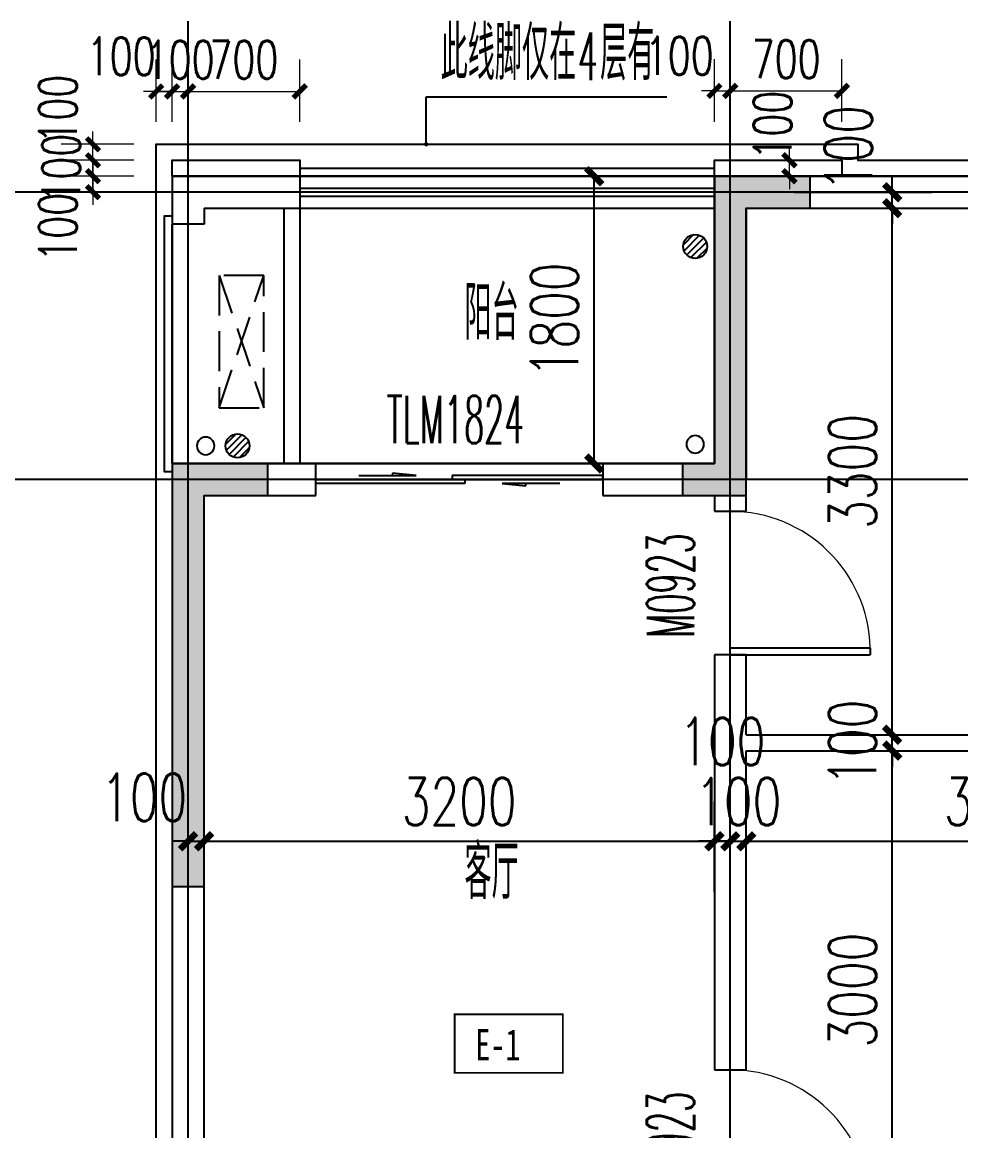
# Model space of a CAD drawing. Extents: x -59851 to 653804, y -249523 to 437614.
# Drawn here: x -45154 to -39268, y 83324 to 90271 of the extents above; entities that cross this region are included whole.
import ezdxf

# ---------------------------------------------------------------- set-up
doc = ezdxf.new("R2010")
doc.units = 0
doc.header["$LTSCALE"] = 1000
doc.header["$MEASUREMENT"] = 0
doc.linetypes.add('DASH', pattern=[0.35, 0.25, -0.1])
doc.layers.add('_S-PS(排水管)', color=255, linetype='Continuous', plot=False)
doc.layers.add('A-area(算半面积)', color=23, linetype='Continuous', plot=False)
for name, color, linetype in [('_S-空调立管', 7, 'Continuous'), ('A-外装饰线脚', 7, 'Continuous'), ('A-空调室外机', 5, 'DASH'), ('A-第三道尺寸线', 105, 'Continuous'), ('A-线脚看线', 9, 'Continuous'), ('AE-FLOR', 151, 'Continuous'), ('AXIS', 3, 'Continuous'), ('DIM_LEAD', 3, 'Continuous'), ('DOTE', 16, 'Continuous'), ('mianji', 6, 'Continuous'), ('NL', 5, 'Continuous'), ('PUB_HATCH', 8, 'Continuous'), ('PUB_TEXT', 7, 'Continuous'), ('WALL', 2, 'Continuous'), ('WINDOW', 4, 'Continuous'), ('WINDOW_TEXT', 7, 'Continuous'), ('剪力墙', 6, 'Continuous'), ('户型标示', 7, 'Continuous'), ('栏杆', 142, 'Continuous')]:
    doc.layers.add(name, color=color, linetype=linetype)
doc.layers.add('A-第四道尺寸线(线脚尺寸)', color=105, linetype='Continuous', lineweight=5)
doc.styles.add('_TCH_DIM', font='SIMPLEX.shx', dxfattribs={"width": 0.7, "bigfont": 'GBCBIG.shx'})
doc.styles.add('_TCH_DIM_T3', font='SIMPLEX.shx', dxfattribs={"width": 0.705882, "bigfont": 'GBCBIG.shx'})
doc.styles.add('_TCH_WINDOW', font='SIMPLEX.shx', dxfattribs={"width": 0.7, "height": 3.5, "bigfont": 'GBCBIG.shx'})
doc.styles.get("Standard").update_dxf_attribs({"font": 'gbenor.shx', "width": 0.7, "bigfont": 'gbcbig.shx'})
doc.styles.add('黑体', font='simhei.ttf', dxfattribs={"width": 0.7})
doc.dimstyles.new('_TCH_ARCH&&100', dxfattribs={"dimtxt": 297.5, "dimasz": 100, "dimexe": 250, "dimexo": 300, "dimgap": 100, "dimtad": 1, "dimdec": 0, "dimzin": 0, "dimdsep": 46, "dimtxsty": '_TCH_DIM_T3', "dimblk": 'ARCHTICK', "dimcen": 0.09, "dimclrt": 7, "dimazin": 2, "dimtfac": 1, "dimtdec": 0, "dimtix": 1, "dimtmove": 2, "dimatfit": 3, "dimfxl": 0, "dimtolj": 1, "dimtzin": 0, "dimarcsym": 0})
doc.dimstyles.new('_TCH_ARCH&&80', dxfattribs={"dimtxt": 238, "dimasz": 80, "dimexe": 200, "dimexo": 240, "dimgap": 80, "dimtad": 1, "dimdec": 0, "dimzin": 0, "dimdsep": 46, "dimtxsty": '_TCH_DIM_T3', "dimblk": 'ARCHTICK', "dimcen": 0.09, "dimclrt": 7, "dimazin": 2, "dimtfac": 1, "dimtdec": 0, "dimtix": 1, "dimtmove": 2, "dimatfit": 3, "dimfxl": 0, "dimtolj": 1, "dimtzin": 0, "dimarcsym": 0})

# ---------------------------------------------------------------- blocks, each defined once
blk = doc.blocks.new('fdsfdsgfdsgb')
at = {"layer": 'mianji'}
blk.add_lwpolyline([(-195608.2, 146788.3), (-196208.2, 146788.3), (-196208.2, 146588.3), (-201808.2, 146588.3), (-201808.2, 145188.3), (-203408.2, 145188.3), (-203408.2, 151788.3), (-198208.2, 151788.3), (-198208.2, 152688.3), (-201608.2, 152688.3), (-201608.2, 158588.3), (-205208.2, 158588.3), (-205208.2, 156788.3), (-208608.2, 156788.3), (-208608.2, 148288.3), (-207208.2, 148288.3), (-207208.2, 146488.3), (-208608.2, 146488.3), (-208608.2, 137588.3), (-164208.2, 137588.3)], dxfattribs=at)
blk.add_lwpolyline([(-208608.2, 158588.3), (-208608.2, 156788.3), (-205208.2, 156788.3), (-205208.2, 158588.3)], close=True, dxfattribs=at)
blk = doc.blocks.new('zhouxianssceng0329')
at = {"layer": 'DOTE'}
for p, q in [((-44113.7, 132089.9), (-44113.7, 156469.4)), ((-40713.7, 132089.9), (-40713.7, 156469.4)), ((-33913.7, 155398.2), (-44988.6, 155398.2)), ((-33913.7, 153598.2), (-44988.6, 153598.2))]:
    blk.add_line(p, q, dxfattribs=at)
blk = doc.blocks.new('jgjlq030328')
at = {"layer": 'PUB_HATCH'}
for points in [[(-286535, 28811.9), (-286535, 29011.9), (-287135, 29011.9), (-287135, 27211.9), (-287335, 27211.9), (-287335, 27011.9), (-286935, 27011.9), (-286935, 28811.9)], [(-289935, 27211.9), (-290535, 27211.9), (-290535, 24561.9), (-290335, 24561.9), (-290335, 27011.9), (-289935, 27011.9)]]:
    blk.add_hatch(color=256, dxfattribs=at).paths.add_polyline_path(points)
at = {"layer": '剪力墙'}
for points in [[(-286535, 28811.9), (-286535, 29011.9), (-287135, 29011.9), (-287135, 27211.9), (-287335, 27211.9), (-287335, 27011.9), (-286935, 27011.9), (-286935, 28811.9)], [(-289935, 27211.9), (-290535, 27211.9), (-290535, 24561.9), (-290335, 24561.9), (-290335, 27011.9), (-289935, 27011.9)]]:
    blk.add_lwpolyline(points, close=True, dxfattribs=at)
blk.add_lwpolyline([(-287135, 27011.9), (-287135, 27011.9)], dxfattribs=at)
blk = doc.blocks.new('ktswaj')
at = {"linetype": 'DASH'}
blk.add_lwpolyline([(15990.1, 179082.6), (15990.1, 178253.3), (16268.4, 178253.3), (16268.4, 179082.6)], close=True, dxfattribs=at)
for points in [[(15990.1, 179082.6), (16268.4, 178253.3)], [(15990.1, 178253.3), (16268.4, 179082.6)]]:
    blk.add_lwpolyline(points, dxfattribs=at)
blk = doc.blocks.new('$DorLib2D$00000131')
at = {"color": 0, "linetype": 'Continuous'}
for p, q in [((0.15, 0.125), (0.2319, 0.1973)), ((0.2319, 0.1973), (0.2319, 0.125)), ((-0.5, 0.125), (-0.5, 0)), ((0.0192, 0.125), (-0.5, 0.125)), ((0.0192, 0), (0.0192, 0.125)), ((0.35, 0.125), (0.15, 0.125)), ((-0.5, 0), (0.0192, 0)), ((-0.024, 0), (0.5, 0)), ((-0.024, -0.125), (-0.024, 0)), ((0.5, 0), (0.5, -0.125)), ((-0.35, -0.125), (-0.15, -0.125)), ((-0.2319, -0.1973), (-0.2319, -0.125)), ((-0.15, -0.125), (-0.2319, -0.1973)), ((0.5, -0.125), (-0.024, -0.125))]:
    blk.add_line(p, q, dxfattribs=at)
blk = doc.blocks.new('$DorLib2D$00000001')
for p, q in [((0.45, 0.975), (0.5, 0.975)), ((0.45, 0), (0.45, 0.975)), ((0.5, 0), (0.5, 0.975)), ((0.5, 0), (0.45, 0))]:
    blk.add_line(p, q)
at = {"lineweight": 13}
blk.add_arc((0.475, 0), 0.975, 91.46928, 180, dxfattribs=at)
blk = doc.blocks.new('_ArchTick')
at = {"color": 0, "linetype": 'ByBlock', "const_width": 0.4}
blk.add_lwpolyline([(-0.5, -0.5), (0.5, 0.5)], dxfattribs=at)
blk = doc.blocks.new('*D668')
at = {"layer": 'A-第三道尺寸线', "color": 0, "lineweight": -2, "transparency": 16777216}
for p, q in [((20624.5, 181434.8), (20624.5, 181534.8)), ((20009.3, 181434.8), (20874.5, 181434.8)), ((20624.5, 181334.8), (20624.5, 181434.8)), ((20009.3, 181334.8), (20874.5, 181334.8)), ((20624.5, 181334.8), (20624.5, 181234.8))]:
    blk.add_line(p, q, dxfattribs=at)
at = {"layer": 'Defpoints', "color": 0, "transparency": 16777216}
for p in [(19709.3, 181434.8), (20624.5, 181434.8), (19709.3, 181334.8)]:
    blk.add_point(p, dxfattribs=at)
at = {"layer": 'A-第三道尺寸线', "color": 0, "lineweight": -2, "transparency": 16777216, "xscale": 100, "yscale": 100, "zscale": 100}
for p, rotation in [((20624.5, 181434.8), 270), ((20624.5, 181334.8), 90)]:
    blk.add_blockref('_ArchTick', p, dxfattribs=dict(at, rotation=rotation))
at = {"layer": 'A-第三道尺寸线', "color": 7, "transparency": 16777216, "insert": (20349.5, 181709.8), "char_height": 297.5, "attachment_point": 5, "rotation": 90, "style": '_TCH_DIM_T3'}
blk.add_mtext('\\A1;100', dxfattribs=at)
blk = doc.blocks.new('*D669')
at = {"layer": 'A-第三道尺寸线', "color": 0, "lineweight": -2, "transparency": 16777216}
for p, q in [((20009.3, 181334.8), (20874.5, 181334.8)), ((20624.5, 178034.8), (20624.5, 181334.8)), ((20009.3, 178034.8), (20874.5, 178034.8))]:
    blk.add_line(p, q, dxfattribs=at)
at = {"layer": 'Defpoints', "color": 0, "transparency": 16777216}
for p in [(19709.3, 181334.8), (20624.5, 181334.8), (19709.3, 178034.8)]:
    blk.add_point(p, dxfattribs=at)
at = {"layer": 'A-第三道尺寸线', "color": 0, "lineweight": -2, "transparency": 16777216, "xscale": 100, "yscale": 100, "zscale": 100}
for p, rotation in [((20624.5, 181334.8), 90), ((20624.5, 178034.8), 270)]:
    blk.add_blockref('_ArchTick', p, dxfattribs=dict(at, rotation=rotation))
at = {"layer": 'A-第三道尺寸线', "color": 7, "transparency": 16777216, "insert": (20375.8, 179684.8), "char_height": 297.5, "attachment_point": 5, "rotation": 90, "style": '_TCH_DIM_T3'}
blk.add_mtext('\\A1;3300', dxfattribs=at)
blk = doc.blocks.new('*D670')
at = {"layer": 'A-第三道尺寸线', "color": 0, "lineweight": -2, "transparency": 16777216}
for p, q in [((20624.5, 178034.8), (20624.5, 178134.8)), ((20009.3, 178034.8), (20874.5, 178034.8)), ((20624.5, 177934.8), (20624.5, 178034.8)), ((20009.3, 177934.8), (20874.5, 177934.8)), ((20624.5, 177934.8), (20624.5, 177834.8))]:
    blk.add_line(p, q, dxfattribs=at)
at = {"layer": 'Defpoints', "color": 0, "transparency": 16777216}
for p in [(19709.3, 178034.8), (20624.5, 178034.8), (19709.3, 177934.8)]:
    blk.add_point(p, dxfattribs=at)
at = {"layer": 'A-第三道尺寸线', "color": 0, "lineweight": -2, "transparency": 16777216, "xscale": 100, "yscale": 100, "zscale": 100}
for p, rotation in [((20624.5, 178034.8), 270), ((20624.5, 177934.8), 90)]:
    blk.add_blockref('_ArchTick', p, dxfattribs=dict(at, rotation=rotation))
at = {"layer": 'A-第三道尺寸线', "color": 7, "transparency": 16777216, "insert": (20375.8, 177984.8), "char_height": 297.5, "attachment_point": 5, "rotation": 90, "style": '_TCH_DIM_T3'}
blk.add_mtext('\\A1;100', dxfattribs=at)
blk = doc.blocks.new('*D671')
at = {"layer": 'A-第三道尺寸线', "color": 0, "lineweight": -2, "transparency": 16777216}
for p, q in [((20009.3, 177934.8), (20874.5, 177934.8)), ((20624.5, 174934.8), (20624.5, 177934.8)), ((20009.3, 174934.8), (20874.5, 174934.8))]:
    blk.add_line(p, q, dxfattribs=at)
at = {"layer": 'Defpoints', "color": 0, "transparency": 16777216}
for p in [(19709.3, 177934.8), (20624.5, 177934.8), (19709.3, 174934.8)]:
    blk.add_point(p, dxfattribs=at)
at = {"layer": 'A-第三道尺寸线', "color": 0, "lineweight": -2, "transparency": 16777216, "xscale": 100, "yscale": 100, "zscale": 100}
for p, rotation in [((20624.5, 177934.8), 90), ((20624.5, 174934.8), 270)]:
    blk.add_blockref('_ArchTick', p, dxfattribs=dict(at, rotation=rotation))
at = {"layer": 'A-第三道尺寸线', "color": 7, "transparency": 16777216, "insert": (20375.8, 176434.8), "char_height": 297.5, "attachment_point": 5, "rotation": 90, "style": '_TCH_DIM_T3'}
blk.add_mtext('\\A1;3000', dxfattribs=at)
blk = doc.blocks.new('*D674')
at = {"layer": 'A-第三道尺寸线', "color": 0, "lineweight": -2, "transparency": 16777216}
for p, q in [((19709.3, 177052.6), (19709.3, 177617.1)), ((22909.3, 177052.6), (22909.3, 177617.1)), ((19709.3, 177367.1), (22909.3, 177367.1))]:
    blk.add_line(p, q, dxfattribs=at)
at = {"layer": 'Defpoints', "color": 0, "transparency": 16777216}
for p in [(22909.3, 177367.1), (19709.3, 176752.6), (22909.3, 176752.6)]:
    blk.add_point(p, dxfattribs=at)
at = {"layer": 'A-第三道尺寸线', "color": 0, "lineweight": -2, "transparency": 16777216, "xscale": 100, "yscale": 100, "zscale": 100, "rotation": 180}
blk.add_blockref('_ArchTick', (19709.3, 177367.1), dxfattribs=at)
at = {"layer": 'A-第三道尺寸线', "color": 0, "lineweight": -2, "transparency": 16777216, "xscale": 100, "yscale": 100, "zscale": 100}
blk.add_blockref('_ArchTick', (22909.3, 177367.1), dxfattribs=at)
at = {"layer": 'A-第三道尺寸线', "color": 7, "transparency": 16777216, "insert": (21309.3, 177615.9), "char_height": 297.5, "attachment_point": 5, "style": '_TCH_DIM_T3'}
blk.add_mtext('\\A1;3200', dxfattribs=at)
blk = doc.blocks.new('*D675')
at = {"layer": 'A-第三道尺寸线', "color": 0, "lineweight": -2, "transparency": 16777216}
for p, q in [((19609.3, 177052.6), (19609.3, 177617.1)), ((19709.3, 177052.6), (19709.3, 177617.1)), ((19609.3, 177367.1), (19509.3, 177367.1)), ((19609.3, 177367.1), (19709.3, 177367.1)), ((19709.3, 177367.1), (19809.3, 177367.1))]:
    blk.add_line(p, q, dxfattribs=at)
at = {"layer": 'Defpoints', "color": 0, "transparency": 16777216}
for p in [(19709.3, 177367.1), (19609.3, 176752.6), (19709.3, 176752.6)]:
    blk.add_point(p, dxfattribs=at)
at = {"layer": 'A-第三道尺寸线', "color": 0, "lineweight": -2, "transparency": 16777216, "xscale": 100, "yscale": 100, "zscale": 100}
blk.add_blockref('_ArchTick', (19609.3, 177367.1), dxfattribs=at)
at = {"layer": 'A-第三道尺寸线', "color": 0, "lineweight": -2, "transparency": 16777216, "xscale": 100, "yscale": 100, "zscale": 100, "rotation": 180}
blk.add_blockref('_ArchTick', (19709.3, 177367.1), dxfattribs=at)
at = {"layer": 'A-第三道尺寸线', "color": 7, "transparency": 16777216, "insert": (19659.3, 177615.9), "char_height": 297.5, "attachment_point": 5, "style": '_TCH_DIM_T3'}
blk.add_mtext('\\A1;100', dxfattribs=at)
blk = doc.blocks.new('*D676')
at = {"layer": 'A-第三道尺寸线', "color": 0, "lineweight": -2, "transparency": 16777216}
for p, q in [((19509.3, 177052.6), (19509.3, 177617.1)), ((19609.3, 177052.6), (19609.3, 177617.1)), ((19509.3, 177367.1), (19409.3, 177367.1)), ((19509.3, 177367.1), (19609.3, 177367.1)), ((19609.3, 177367.1), (19709.3, 177367.1))]:
    blk.add_line(p, q, dxfattribs=at)
at = {"layer": 'Defpoints', "color": 0, "transparency": 16777216}
for p in [(19609.3, 177367.1), (19509.3, 176752.6), (19609.3, 176752.6)]:
    blk.add_point(p, dxfattribs=at)
at = {"layer": 'A-第三道尺寸线', "color": 0, "lineweight": -2, "transparency": 16777216, "xscale": 100, "yscale": 100, "zscale": 100}
blk.add_blockref('_ArchTick', (19509.3, 177367.1), dxfattribs=at)
at = {"layer": 'A-第三道尺寸线', "color": 0, "lineweight": -2, "transparency": 16777216, "xscale": 100, "yscale": 100, "zscale": 100, "rotation": 180}
blk.add_blockref('_ArchTick', (19609.3, 177367.1), dxfattribs=at)
at = {"layer": 'A-第三道尺寸线', "color": 7, "transparency": 16777216, "insert": (19559.3, 177992.1), "char_height": 297.5, "attachment_point": 5, "style": '_TCH_DIM_T3'}
blk.add_mtext('\\A1;100', dxfattribs=at)
blk = doc.blocks.new('*D677')
at = {"layer": 'A-第三道尺寸线', "color": 0, "lineweight": -2, "transparency": 16777216}
for p, q in [((16309.3, 177052.6), (16309.3, 177617.1)), ((19509.3, 177052.6), (19509.3, 177617.1)), ((16309.3, 177367.1), (19509.3, 177367.1))]:
    blk.add_line(p, q, dxfattribs=at)
at = {"layer": 'Defpoints', "color": 0, "transparency": 16777216}
for p in [(19509.3, 177367.1), (16309.3, 176752.6), (19509.3, 176752.6)]:
    blk.add_point(p, dxfattribs=at)
at = {"layer": 'A-第三道尺寸线', "color": 0, "lineweight": -2, "transparency": 16777216, "xscale": 100, "yscale": 100, "zscale": 100, "rotation": 180}
blk.add_blockref('_ArchTick', (16309.3, 177367.1), dxfattribs=at)
at = {"layer": 'A-第三道尺寸线', "color": 0, "lineweight": -2, "transparency": 16777216, "xscale": 100, "yscale": 100, "zscale": 100}
blk.add_blockref('_ArchTick', (19509.3, 177367.1), dxfattribs=at)
at = {"layer": 'A-第三道尺寸线', "color": 7, "transparency": 16777216, "insert": (17909.3, 177615.9), "char_height": 297.5, "attachment_point": 5, "style": '_TCH_DIM_T3'}
blk.add_mtext('\\A1;3200', dxfattribs=at)
blk = doc.blocks.new('*D678')
at = {"layer": 'A-第三道尺寸线', "color": 0, "lineweight": -2, "transparency": 16777216}
for p, q in [((16209.3, 177052.6), (16209.3, 177617.1)), ((16309.3, 177052.6), (16309.3, 177617.1)), ((16209.3, 177367.1), (16109.3, 177367.1)), ((16209.3, 177367.1), (16309.3, 177367.1)), ((16309.3, 177367.1), (16409.3, 177367.1))]:
    blk.add_line(p, q, dxfattribs=at)
at = {"layer": 'Defpoints', "color": 0, "transparency": 16777216}
for p in [(16309.3, 177367.1), (16209.3, 176752.6), (16309.3, 176752.6)]:
    blk.add_point(p, dxfattribs=at)
at = {"layer": 'A-第三道尺寸线', "color": 0, "lineweight": -2, "transparency": 16777216, "xscale": 100, "yscale": 100, "zscale": 100}
blk.add_blockref('_ArchTick', (16209.3, 177367.1), dxfattribs=at)
at = {"layer": 'A-第三道尺寸线', "color": 0, "lineweight": -2, "transparency": 16777216, "xscale": 100, "yscale": 100, "zscale": 100, "rotation": 180}
blk.add_blockref('_ArchTick', (16309.3, 177367.1), dxfattribs=at)
at = {"layer": 'A-第三道尺寸线', "color": 7, "transparency": 16777216, "insert": (15934.3, 177642.1), "char_height": 297.5, "attachment_point": 5, "style": '_TCH_DIM_T3'}
blk.add_mtext('\\A1;100', dxfattribs=at)
blk = doc.blocks.new('*D679')
at = {"layer": 'A-第三道尺寸线', "color": 0, "lineweight": -2, "transparency": 16777216}
for p, q in [((18509.3, 181534.8), (19005.7, 181534.8)), ((18755.7, 179734.8), (18755.7, 181534.8)), ((18509.3, 179734.8), (19005.7, 179734.8))]:
    blk.add_line(p, q, dxfattribs=at)
at = {"layer": 'Defpoints', "color": 0, "transparency": 16777216}
for p in [(18209.3, 181534.8), (18755.7, 181534.8), (18209.3, 179734.8)]:
    blk.add_point(p, dxfattribs=at)
at = {"layer": 'A-第三道尺寸线', "color": 0, "lineweight": -2, "transparency": 16777216, "xscale": 100, "yscale": 100, "zscale": 100}
for p, rotation in [((18755.7, 181534.8), 90), ((18755.7, 179734.8), 270)]:
    blk.add_blockref('_ArchTick', p, dxfattribs=dict(at, rotation=rotation))
at = {"layer": 'A-第三道尺寸线', "color": 7, "transparency": 16777216, "insert": (18507, 180634.8), "char_height": 297.5, "attachment_point": 5, "rotation": 90, "style": '_TCH_DIM_T3'}
blk.add_mtext('\\A1;1800', dxfattribs=at)
blk = doc.blocks.new('ssxianjiao0329')
at = {"layer": 'A-外装饰线脚'}
for points in [[(-44213.7, 155498.2), (-44213.7, 155598.2), (-43413.7, 155598.2), (-43413.7, 155498.2)], [(-40813.7, 155498.2), (-40813.7, 155598.2), (-40013.7, 155598.2), (-40013.7, 155498.2)]]:
    blk.add_lwpolyline(points, dxfattribs=at)
at = {"layer": 'A-线脚看线'}
for points in [[(-43413.7, 155548.2), (-40813.7, 155548.2)], [(-44213.7, 155248.2), (-44263.7, 155248.2), (-44263.7, 153648.2), (-44213.7, 153648.2)]]:
    blk.add_lwpolyline(points, dxfattribs=at)
blk = doc.blocks.new('*D320')
at = {"layer": 'A-第四道尺寸线(线脚尺寸)', "color": 0, "lineweight": -2, "transparency": 16777216}
for p, q in [((-44313.7, 96438.2), (-44313.7, 96829.6)), ((-44213.7, 96438.2), (-44213.7, 96829.6)), ((-44313.7, 96629.6), (-44393.7, 96629.6)), ((-44313.7, 96629.6), (-44213.7, 96629.6)), ((-44213.7, 96629.6), (-44133.7, 96629.6))]:
    blk.add_line(p, q, dxfattribs=at)
at = {"layer": 'Defpoints', "color": 0, "transparency": 16777216}
for p in [(-44213.7, 96629.6), (-44313.7, 96198.2), (-44213.7, 96198.2)]:
    blk.add_point(p, dxfattribs=at)
at = {"layer": 'A-第四道尺寸线(线脚尺寸)', "color": 0, "lineweight": -2, "transparency": 16777216, "xscale": 80, "yscale": 80, "zscale": 80}
blk.add_blockref('_ArchTick', (-44313.7, 96629.6), dxfattribs=at)
at = {"layer": 'A-第四道尺寸线(线脚尺寸)', "color": 0, "lineweight": -2, "transparency": 16777216, "xscale": 80, "yscale": 80, "zscale": 80, "rotation": 180}
blk.add_blockref('_ArchTick', (-44213.7, 96629.6), dxfattribs=at)
at = {"layer": 'A-第四道尺寸线(线脚尺寸)', "color": 7, "transparency": 16777216, "insert": (-44533.7, 96849.6), "char_height": 238, "attachment_point": 5, "style": '_TCH_DIM_T3'}
blk.add_mtext('\\A1;100', dxfattribs=at)
blk = doc.blocks.new('*D321')
at = {"layer": 'A-第四道尺寸线(线脚尺寸)', "color": 0, "lineweight": -2, "transparency": 16777216}
for p, q in [((-44213.7, 96438.2), (-44213.7, 96829.6)), ((-44113.7, 96438.2), (-44113.7, 96829.6)), ((-44213.7, 96629.6), (-44293.7, 96629.6)), ((-44213.7, 96629.6), (-44113.7, 96629.6)), ((-44113.7, 96629.6), (-44033.7, 96629.6))]:
    blk.add_line(p, q, dxfattribs=at)
at = {"layer": 'Defpoints', "color": 0, "transparency": 16777216}
for p in [(-44113.7, 96629.6), (-44213.7, 96198.2), (-44113.7, 96198.2)]:
    blk.add_point(p, dxfattribs=at)
at = {"layer": 'A-第四道尺寸线(线脚尺寸)', "color": 0, "lineweight": -2, "transparency": 16777216, "xscale": 80, "yscale": 80, "zscale": 80}
blk.add_blockref('_ArchTick', (-44213.7, 96629.6), dxfattribs=at)
at = {"layer": 'A-第四道尺寸线(线脚尺寸)', "color": 0, "lineweight": -2, "transparency": 16777216, "xscale": 80, "yscale": 80, "zscale": 80, "rotation": 180}
blk.add_blockref('_ArchTick', (-44113.7, 96629.6), dxfattribs=at)
at = {"layer": 'A-第四道尺寸线(线脚尺寸)', "color": 7, "transparency": 16777216, "insert": (-44163.7, 96828.6), "char_height": 238, "attachment_point": 5, "style": '_TCH_DIM_T3'}
blk.add_mtext('\\A1;100', dxfattribs=at)
blk = doc.blocks.new('*D322')
at = {"layer": 'A-第四道尺寸线(线脚尺寸)', "color": 0, "lineweight": -2, "transparency": 16777216}
for p, q in [((-44113.7, 96438.2), (-44113.7, 96829.6)), ((-43413.7, 96438.2), (-43413.7, 96829.6)), ((-44113.7, 96629.6), (-43413.7, 96629.6))]:
    blk.add_line(p, q, dxfattribs=at)
at = {"layer": 'Defpoints', "color": 0, "transparency": 16777216}
for p in [(-43413.7, 96629.6), (-44113.7, 96198.2), (-43413.7, 96198.2)]:
    blk.add_point(p, dxfattribs=at)
at = {"layer": 'A-第四道尺寸线(线脚尺寸)', "color": 0, "lineweight": -2, "transparency": 16777216, "xscale": 80, "yscale": 80, "zscale": 80, "rotation": 180}
blk.add_blockref('_ArchTick', (-44113.7, 96629.6), dxfattribs=at)
at = {"layer": 'A-第四道尺寸线(线脚尺寸)', "color": 0, "lineweight": -2, "transparency": 16777216, "xscale": 80, "yscale": 80, "zscale": 80}
blk.add_blockref('_ArchTick', (-43413.7, 96629.6), dxfattribs=at)
at = {"layer": 'A-第四道尺寸线(线脚尺寸)', "color": 7, "transparency": 16777216, "insert": (-43763.7, 96828.6), "char_height": 238, "attachment_point": 5, "style": '_TCH_DIM_T3'}
blk.add_mtext('\\A1;700', dxfattribs=at)
blk = doc.blocks.new('*D323')
at = {"layer": 'A-第四道尺寸线(线脚尺寸)', "color": 0, "lineweight": -2, "transparency": 16777216}
for p, q in [((-44710, 96298.2), (-44710, 96378.2)), ((-44453.7, 96298.2), (-44910, 96298.2)), ((-44710, 96198.2), (-44710, 96298.2)), ((-44453.7, 96198.2), (-44910, 96198.2)), ((-44710, 96198.2), (-44710, 96118.2))]:
    blk.add_line(p, q, dxfattribs=at)
at = {"layer": 'Defpoints', "color": 0, "transparency": 16777216}
for p in [(-44710, 96298.2), (-44213.7, 96298.2), (-44213.7, 96198.2)]:
    blk.add_point(p, dxfattribs=at)
at = {"layer": 'A-第四道尺寸线(线脚尺寸)', "color": 0, "lineweight": -2, "transparency": 16777216, "xscale": 80, "yscale": 80, "zscale": 80}
for p, rotation in [((-44710, 96298.2), 270), ((-44710, 96198.2), 90)]:
    blk.add_blockref('_ArchTick', p, dxfattribs=dict(at, rotation=rotation))
at = {"layer": 'A-第四道尺寸线(线脚尺寸)', "color": 7, "transparency": 16777216, "insert": (-44930, 96518.2), "char_height": 238, "attachment_point": 5, "rotation": 90, "style": '_TCH_DIM_T3'}
blk.add_mtext('\\A1;100', dxfattribs=at)
blk = doc.blocks.new('*D324')
at = {"layer": 'A-第四道尺寸线(线脚尺寸)', "color": 0, "lineweight": -2, "transparency": 16777216}
for p, q in [((-44710, 96198.2), (-44710, 96278.2)), ((-44453.7, 96198.2), (-44910, 96198.2)), ((-44710, 96098.2), (-44710, 96198.2)), ((-44453.7, 96098.2), (-44910, 96098.2)), ((-44710, 96098.2), (-44710, 96018.2))]:
    blk.add_line(p, q, dxfattribs=at)
at = {"layer": 'Defpoints', "color": 0, "transparency": 16777216}
for p in [(-44710, 96198.2), (-44213.7, 96198.2), (-44213.7, 96098.2)]:
    blk.add_point(p, dxfattribs=at)
at = {"layer": 'A-第四道尺寸线(线脚尺寸)', "color": 0, "lineweight": -2, "transparency": 16777216, "xscale": 80, "yscale": 80, "zscale": 80}
for p, rotation in [((-44710, 96198.2), 270), ((-44710, 96098.2), 90)]:
    blk.add_blockref('_ArchTick', p, dxfattribs=dict(at, rotation=rotation))
at = {"layer": 'A-第四道尺寸线(线脚尺寸)', "color": 7, "transparency": 16777216, "insert": (-44909, 96148.2), "char_height": 238, "attachment_point": 5, "rotation": 90, "style": '_TCH_DIM_T3'}
blk.add_mtext('\\A1;100', dxfattribs=at)
blk = doc.blocks.new('*D325')
at = {"layer": 'A-第四道尺寸线(线脚尺寸)', "color": 0, "lineweight": -2, "transparency": 16777216}
for p, q in [((-44710, 96098.2), (-44710, 96178.2)), ((-44453.7, 96098.2), (-44910, 96098.2)), ((-44710, 95998.2), (-44710, 96098.2)), ((-44453.7, 95998.2), (-44910, 95998.2)), ((-44710, 95998.2), (-44710, 95918.2))]:
    blk.add_line(p, q, dxfattribs=at)
at = {"layer": 'Defpoints', "color": 0, "transparency": 16777216}
for p in [(-44710, 96098.2), (-44213.7, 96098.2), (-44213.7, 95998.2)]:
    blk.add_point(p, dxfattribs=at)
at = {"layer": 'A-第四道尺寸线(线脚尺寸)', "color": 0, "lineweight": -2, "transparency": 16777216, "xscale": 80, "yscale": 80, "zscale": 80}
for p, rotation in [((-44710, 96098.2), 270), ((-44710, 95998.2), 90)]:
    blk.add_blockref('_ArchTick', p, dxfattribs=dict(at, rotation=rotation))
at = {"layer": 'A-第四道尺寸线(线脚尺寸)', "color": 7, "transparency": 16777216, "insert": (-44930, 95778.2), "char_height": 238, "attachment_point": 5, "rotation": 90, "style": '_TCH_DIM_T3'}
blk.add_mtext('\\A1;100', dxfattribs=at)
blk = doc.blocks.new('*D326')
at = {"layer": 'A-第四道尺寸线(线脚尺寸)', "color": 0, "lineweight": -2, "transparency": 16777216}
for p, q in [((-40813.7, 96438.2), (-40813.7, 96832.8)), ((-40713.7, 96438.2), (-40713.7, 96832.8)), ((-40813.7, 96632.8), (-40893.7, 96632.8)), ((-40813.7, 96632.8), (-40713.7, 96632.8)), ((-40713.7, 96632.8), (-40633.7, 96632.8))]:
    blk.add_line(p, q, dxfattribs=at)
at = {"layer": 'Defpoints', "color": 0, "transparency": 16777216}
for p in [(-40713.7, 96632.8), (-40813.7, 96198.2), (-40713.7, 96198.2)]:
    blk.add_point(p, dxfattribs=at)
at = {"layer": 'A-第四道尺寸线(线脚尺寸)', "color": 0, "lineweight": -2, "transparency": 16777216, "xscale": 80, "yscale": 80, "zscale": 80}
blk.add_blockref('_ArchTick', (-40813.7, 96632.8), dxfattribs=at)
at = {"layer": 'A-第四道尺寸线(线脚尺寸)', "color": 0, "lineweight": -2, "transparency": 16777216, "xscale": 80, "yscale": 80, "zscale": 80, "rotation": 180}
blk.add_blockref('_ArchTick', (-40713.7, 96632.8), dxfattribs=at)
at = {"layer": 'A-第四道尺寸线(线脚尺寸)', "color": 7, "transparency": 16777216, "insert": (-41033.7, 96852.8), "char_height": 238, "attachment_point": 5, "style": '_TCH_DIM_T3'}
blk.add_mtext('\\A1;100', dxfattribs=at)
blk = doc.blocks.new('*D327')
at = {"layer": 'A-第四道尺寸线(线脚尺寸)', "color": 0, "lineweight": -2, "transparency": 16777216}
for p, q in [((-40713.7, 96438.2), (-40713.7, 96832.8)), ((-40013.7, 96438.2), (-40013.7, 96832.8)), ((-40713.7, 96632.8), (-40013.7, 96632.8))]:
    blk.add_line(p, q, dxfattribs=at)
at = {"layer": 'Defpoints', "color": 0, "transparency": 16777216}
for p in [(-40013.7, 96632.8), (-40713.7, 96198.2), (-40013.7, 96198.2)]:
    blk.add_point(p, dxfattribs=at)
at = {"layer": 'A-第四道尺寸线(线脚尺寸)', "color": 0, "lineweight": -2, "transparency": 16777216, "xscale": 80, "yscale": 80, "zscale": 80, "rotation": 180}
blk.add_blockref('_ArchTick', (-40713.7, 96632.8), dxfattribs=at)
at = {"layer": 'A-第四道尺寸线(线脚尺寸)', "color": 0, "lineweight": -2, "transparency": 16777216, "xscale": 80, "yscale": 80, "zscale": 80}
blk.add_blockref('_ArchTick', (-40013.7, 96632.8), dxfattribs=at)
at = {"layer": 'A-第四道尺寸线(线脚尺寸)', "color": 7, "transparency": 16777216, "insert": (-40363.7, 96831.8), "char_height": 238, "attachment_point": 5, "style": '_TCH_DIM_T3'}
blk.add_mtext('\\A1;700', dxfattribs=at)
blk = doc.blocks.new('*D382')
at = {"layer": 'A-第四道尺寸线(线脚尺寸)', "color": 0, "lineweight": -2, "transparency": 16777216}
for p, q in [((-40342.8, 96198.2), (-40342.8, 96278.2)), ((-40689, 96198.2), (-40142.8, 96198.2)), ((-40342.8, 96098.2), (-40342.8, 96198.2)), ((-40689, 96098.2), (-40142.8, 96098.2)), ((-40342.8, 96098.2), (-40342.8, 96018.2))]:
    blk.add_line(p, q, dxfattribs=at)
at = {"layer": 'Defpoints', "color": 0, "transparency": 16777216}
for p in [(-40929, 96198.2), (-40342.8, 96198.2), (-40929, 96098.2)]:
    blk.add_point(p, dxfattribs=at)
at = {"layer": 'A-第四道尺寸线(线脚尺寸)', "color": 0, "lineweight": -2, "transparency": 16777216, "xscale": 80, "yscale": 80, "zscale": 80}
for p, rotation in [((-40342.8, 96198.2), 270), ((-40342.8, 96098.2), 90)]:
    blk.add_blockref('_ArchTick', p, dxfattribs=dict(at, rotation=rotation))
at = {"layer": 'A-第四道尺寸线(线脚尺寸)', "color": 7, "transparency": 16777216, "insert": (-40449, 96418.2), "char_height": 238, "attachment_point": 5, "rotation": 90, "style": '_TCH_DIM_T3'}
blk.add_mtext('\\A1;100', dxfattribs=at)
blk = doc.blocks.new('_LV13')
at = {"color": 0}
for p, q in [((-0.071, 0.495), (-0.495, 0.071)), ((0.183, 0.465), (-0.465, -0.183)), ((0.354, 0.354), (-0.354, -0.354)), ((0.465, 0.183), (-0.183, -0.465)), ((0.495, -0.071), (0.071, -0.495))]:
    blk.add_line(p, q, dxfattribs=at)
blk.add_circle((0, 0), 0.5)
blk = doc.blocks.new('1huxingshui0505')
at = {"layer": '_S-PS(排水管)'}
blk.add_lwpolyline([(-180814.1, 100440.3, 1), (-180924.1, 100440.3, 1)], format="xyb", close=True, dxfattribs=at)
at = {"layer": '_S-空调立管'}
blk.add_lwpolyline([(-183884.1, 100430.3, 1), (-183994.1, 100430.3, 1)], format="xyb", close=True, dxfattribs=at)
at = {"layer": 'NL', "ltscale": 0.5, "extrusion": (0, 0, -1), "xscale": -150, "yscale": 150, "zscale": -150}
for p in [(180869.1, 101680.3), (183739.1, 100430.3)]:
    blk.add_blockref('_LV13', p, dxfattribs=at)
blk = doc.blocks.new('*D2877')
at = {"layer": 'AXIS', "color": 0, "lineweight": -2, "transparency": 16777216}
for p, q in [((-45288.6, 87405.7), (-47738.6, 87405.7)), ((-47488.6, 82605.7), (-47488.6, 87405.7)), ((-45288.6, 82605.7), (-47738.6, 82605.7))]:
    blk.add_line(p, q, dxfattribs=at)
at = {"layer": 'Defpoints', "color": 0, "transparency": 16777216}
for p in [(-47488.6, 87405.7), (-44988.6, 87405.7), (-44988.6, 82605.7)]:
    blk.add_point(p, dxfattribs=at)
at = {"layer": 'AXIS', "color": 0, "lineweight": -2, "transparency": 16777216, "xscale": 100, "yscale": 100, "zscale": 100}
for p, rotation in [((-47488.6, 87405.7), 90), ((-47488.6, 82605.7), 270)]:
    blk.add_blockref('_ArchTick', p, dxfattribs=dict(at, rotation=rotation))
at = {"layer": 'AXIS', "color": 7, "transparency": 16777216, "insert": (-47737.3, 85005.7), "char_height": 297.5, "attachment_point": 5, "rotation": 90, "style": '_TCH_DIM_T3'}
blk.add_mtext('\\A1;4800', dxfattribs=at)
blk = doc.blocks.new('*D2878')
at = {"layer": 'AXIS', "color": 0, "lineweight": -2, "transparency": 16777216}
for p, q in [((-45288.6, 89205.7), (-47738.6, 89205.7)), ((-47488.6, 87405.7), (-47488.6, 89205.7)), ((-45288.6, 87405.7), (-47738.6, 87405.7))]:
    blk.add_line(p, q, dxfattribs=at)
at = {"layer": 'Defpoints', "color": 0, "transparency": 16777216}
for p in [(-47488.6, 89205.7), (-44988.6, 89205.7), (-44988.6, 87405.7)]:
    blk.add_point(p, dxfattribs=at)
at = {"layer": 'AXIS', "color": 0, "lineweight": -2, "transparency": 16777216, "xscale": 100, "yscale": 100, "zscale": 100}
for p, rotation in [((-47488.6, 89205.7), 90), ((-47488.6, 87405.7), 270)]:
    blk.add_blockref('_ArchTick', p, dxfattribs=dict(at, rotation=rotation))
at = {"layer": 'AXIS', "color": 7, "transparency": 16777216, "insert": (-47737.3, 88305.7), "char_height": 297.5, "attachment_point": 5, "rotation": 90, "style": '_TCH_DIM_T3'}
blk.add_mtext('\\A1;1800', dxfattribs=at)
blk = doc.blocks.new('a1HUXING0323')
at = {"layer": 'AE-FLOR'}
for points in [[(16909.3, 181534.8), (19509.3, 181534.8)], [(16909.3, 181334.8), (19509.3, 181334.8)]]:
    blk.add_lwpolyline(points, dxfattribs=at)
at = {"layer": 'WALL'}
for p, q in [((16109.3, 181534.8), (16109.3, 181234.8)), ((16109.3, 181534.8), (16909.3, 181534.8)), ((16909.3, 181534.8), (16909.3, 181334.8)), ((19509.3, 181534.8), (19509.3, 179734.8)), ((19509.3, 181534.8), (23109.3, 181534.8)), ((16309.3, 181334.8), (16309.3, 181234.8)), ((16309.3, 181334.8), (16909.3, 181334.8)), ((19709.3, 181334.8), (19709.3, 179634.8)), ((19709.3, 181334.8), (22909.3, 181334.8)), ((16309.3, 181234.8), (16109.3, 181234.8)), ((17009.3, 179734.8), (16109.3, 179734.8)), ((16109.3, 179734.8), (16109.3, 175334.8)), ((17009.3, 179534.8), (17009.3, 179734.8)), ((19509.3, 179734.8), (18809.3, 179734.8)), ((18809.3, 179734.8), (18809.3, 179534.8)), ((19709.3, 179434.8), (19709.3, 179634.8)), ((16309.3, 179534.8), (17009.3, 179534.8)), ((16309.3, 175334.8), (16309.3, 179534.8)), ((18809.3, 179534.8), (19509.3, 179534.8)), ((19509.3, 179534.8), (19509.3, 179434.8)), ((19509.3, 179434.8), (19709.3, 179434.8)), ((19709.3, 178534.8), (19509.3, 178534.8)), ((19509.3, 178534.8), (19509.3, 177934.8)), ((19709.3, 178034.8), (19709.3, 178534.8)), ((19709.3, 178034.8), (22909.3, 178034.8)), ((19509.3, 177934.8), (19509.3, 175934.8)), ((19709.3, 177934.8), (22909.3, 177934.8)), ((19709.3, 175934.8), (19709.3, 177934.8)), ((19509.3, 175934.8), (19709.3, 175934.8))]:
    blk.add_line(p, q, dxfattribs=at)
at = {"layer": 'WINDOW'}
blk.add_line((17009.3, 179734.8, 200), (18809.3, 179734.8, 200), dxfattribs=at)
at = {"layer": '户型标示', "color": 2, "const_width": 11.2}
blk.add_lwpolyline([(18558.7, 176282.5), (17881, 176282.5), (17881, 175916.1), (18558.7, 175916.1)], close=True, dxfattribs=at)
at = {"layer": '栏杆'}
for points in [[(16909.3, 181459.8), (19509.3, 181459.8)], [(16909.3, 181409.8), (19509.3, 181409.8)], [(16809.3, 181334.8), (16809.3, 179734.8)], [(16909.3, 181334.8), (16909.3, 179734.8)], [(16109.3, 179734.8), (16109.3, 181234.8)], [(16209.3, 179734.8), (16209.3, 181234.8)]]:
    blk.add_lwpolyline(points, dxfattribs=at)
at = {"layer": 'A-空调室外机'}
blk.add_blockref('ktswaj', (414.9, 1830.3), dxfattribs=at)
at = {"layer": 'WINDOW'}
ref = blk.add_blockref('$DorLib2D$00000131', (17909.3, 179634.8), dxfattribs=dict(at, xscale=-1800, yscale=200, zscale=1800, rotation=180))
ref.add_attrib('A', 'TLM1824', (17454.3, 179861), dxfattribs={"layer": 'WINDOW_TEXT', "height": 297.5, "style": '_TCH_WINDOW', "width": 0.494118})
ref = blk.add_blockref('$DorLib2D$00000001', (19609.3, 178984.8), dxfattribs=dict(at, xscale=900, yscale=900, zscale=900, rotation=270))
ref.add_attrib('A', 'M0923', (19383, 178641.8), dxfattribs={"layer": 'WINDOW_TEXT', "height": 297.5, "rotation": 90, "style": '_TCH_WINDOW', "width": 0.494118})
ref = blk.add_blockref('$DorLib2D$00000001', (19609.3, 175484.8), dxfattribs=dict(at, xscale=900, yscale=900, zscale=900, rotation=270))
ref.add_attrib('A', 'M0923', (19383, 175141.8), dxfattribs={"layer": 'WINDOW_TEXT', "height": 297.5, "rotation": 90, "style": '_TCH_WINDOW', "width": 0.494118})
at = {"layer": 'PUB_TEXT', "width": 0.7}
for s, p in [('阳台', (17942.2, 180508.7)), ('客厅', (17942.2, 177005.6))]:
    blk.add_text(s, height=337.59, dxfattribs=at).set_placement(p)
at = {"layer": '户型标示', "color": 2, "style": '黑体', "width": 0.7}
blk.add_text('E-1', height=197.15, dxfattribs=at).set_placement((18010.7, 175993.5))
at = {"layer": 'A-第三道尺寸线'}
for base, p1, p2, angle, picture, middle in [((20624.5, 181434.8), (19709.3, 181334.8), (19709.3, 181434.8), 90.00003, '*D668', (20349.5, 181709.8)), ((19609.3, 177367.1), (19509.3, 176752.6), (19609.3, 176752.6), 0, '*D676', (19559.3, 177992.1)), ((16309.3, 177367.1), (16209.3, 176752.6), (16309.3, 176752.6), 0, '*D678', (15934.3, 177642.1))]:
    dim = blk.add_linear_dim(base=base, p1=p1, p2=p2, angle=angle, dimstyle='_TCH_ARCH&&100', dxfattribs=at)
    dim.commit()
    dim.dimension.update_dxf_attribs({"geometry": picture, "text_midpoint": middle, "dimtype": 129})
for p1, p2, distance, picture, middle in [((18209.3, 179734.8), (18209.3, 181534.8), -546.4, '*D679', (18507, 180634.8)), ((19709.3, 178034.8), (19709.3, 181334.8), -915.3, '*D669', (20375.8, 179684.8)), ((19709.3, 177934.8), (19709.3, 178034.8), -915.3, '*D670', (20375.8, 177984.8)), ((19709.3, 174934.8), (19709.3, 177934.8), -915.3, '*D671', (20375.8, 176434.8)), ((16309.3, 176752.6), (19509.3, 176752.6), 614.5, '*D677', (17909.3, 177615.9)), ((19609.3, 176752.6), (19709.3, 176752.6), 614.5, '*D675', (19659.3, 177615.9)), ((19709.3, 176752.6), (22909.3, 176752.6), 614.5, '*D674', (21309.3, 177615.9))]:
    dim = blk.add_aligned_dim(p1=p1, p2=p2, distance=distance, dimstyle='_TCH_ARCH&&100', dxfattribs=at)
    dim.commit()
    dim.dimension.update_dxf_attribs({"geometry": picture, "text_midpoint": middle})
blk = doc.blocks.new('34cengxianjiao0427')
at = {"layer": 'A-第四道尺寸线(线脚尺寸)'}
for base, p1, p2, angle, picture, middle in [((-44213.7, 96629.6), (-44313.7, 96198.2), (-44213.7, 96198.2), 0, '*D320', (-44533.7, 96849.6)), ((-40713.7, 96632.8), (-40813.7, 96198.2), (-40713.7, 96198.2), 0, '*D326', (-41033.7, 96852.8)), ((-44710, 96298.2), (-44213.7, 96198.2), (-44213.7, 96298.2), 90, '*D323', (-44930, 96518.2)), ((-40342.8, 96198.2), (-40929, 96098.2), (-40929, 96198.2), 90, '*D382', (-40449, 96418.2)), ((-44710, 96098.2), (-44213.7, 95998.2), (-44213.7, 96098.2), 90, '*D325', (-44930, 95778.2))]:
    dim = blk.add_linear_dim(base=base, p1=p1, p2=p2, angle=angle, dimstyle='_TCH_ARCH&&80', dxfattribs=at)
    dim.commit()
    dim.dimension.update_dxf_attribs({"geometry": picture, "text_midpoint": middle, "dimtype": 129})
for p1, p2, distance, picture, middle in [((-40713.7, 96198.2), (-40013.7, 96198.2), 434.6, '*D327', (-40363.7, 96831.8)), ((-44213.7, 96198.2), (-44113.7, 96198.2), 431.4, '*D321', (-44163.7, 96828.6)), ((-44113.7, 96198.2), (-43413.7, 96198.2), 431.4, '*D322', (-43763.7, 96828.6)), ((-44213.7, 96098.2), (-44213.7, 96198.2), 496.3, '*D324', (-44909, 96148.2))]:
    dim = blk.add_aligned_dim(p1=p1, p2=p2, distance=distance, dimstyle='_TCH_ARCH&&80', dxfattribs=at)
    dim.commit()
    dim.dimension.update_dxf_attribs({"geometry": picture, "text_midpoint": middle})

msp = doc.modelspace()

# ---------------------------------------------------------------- linework, layer by layer
at = {"layer": 'AXIS'}
for p, q in [((-44988.6, 89205.7), (-48988.6, 89205.7)), ((-44988.6, 87405.7), (-48988.6, 87405.7))]:
    msp.add_line(p, q, dxfattribs=at)

# ---------------------------------------------------------------- block references
for name, p in [('zhouxianssceng0329', (0, -66192.5)), ('fdsfdsgfdsgb', (164394.5, -69282.6))]:
    msp.add_blockref(name, p)
at = {"layer": '剪力墙'}
msp.add_blockref('jgjlq030328', (246321.3, 60293.8), dxfattribs=at)

# ---------------------------------------------------------------- texts
at = {"layer": 'PUB_TEXT', "style": '_TCH_DIM'}
for s, height, width, p in [('此线脚仅在', 337.59, 0.7, (-42530.3, 89908.1)), ('层有', 337.59, 0.7, (-41530.2, 89908.1)), ('4', 297.5, 0.494118, (-41670.2, 89908.1))]:
    msp.add_text(s, height=height, dxfattribs=dict(at, width=width)).set_placement(p)

# ---------------------------------------------------------------- dimensions: what is measured, and where the dimension line sits
at = {"layer": 'AXIS'}
for p1, p2, picture, middle in [((-44988.6, 87405.7), (-44988.6, 89205.7), '*D2878', (-47737.3, 88305.7)), ((-44988.6, 82605.7), (-44988.6, 87405.7), '*D2877', (-47737.3, 85005.7))]:
    dim = msp.add_aligned_dim(p1=p1, p2=p2, distance=2500, dimstyle='_TCH_ARCH&&100', dxfattribs=at)
    dim.commit()
    dim.dimension.update_dxf_attribs({"geometry": picture, "text_midpoint": middle})

# ---------------------------------------------------------------- next in the draw order: block references
msp.add_blockref('a1HUXING0323', (-60323, -92229))

# ---------------------------------------------------------------- next in the draw order: linework, layer by layer
at = {"layer": 'A-外装饰线脚'}
msp.add_lwpolyline([(-40813.7, 67505.7), (-43813.7, 67505.7), (-43813.7, 68205.7), (-44313.7, 68205.7), (-44313.7, 89505.7), (-39913.7, 89505.7), (-39913.7, 89405.7), (-37113.7, 89405.7), (-37113.7, 88705.7), (-36413.7, 88705.7), (-36413.7, 83905.7), (-37113.7, 83905.7), (-37113.7, 83505.7), (-33713.7, 83505.7), (-33713.7, 82755.7)], dxfattribs=at)
at = {"layer": 'DIM_LEAD'}
for p, q in [((-42620.2, 89505.7), (-42620.2, 89803.1)), ((-42620.2, 89803.1), (-41112.4, 89803.1))]:
    msp.add_line(p, q, dxfattribs=at)
at = {"layer": 'DIM_LEAD', "const_width": 13.3}
msp.add_lwpolyline([(-42620.2, 89499.1, 1), (-42620.2, 89512.4, 1)], format="xyb", close=True, dxfattribs=at)

# ---------------------------------------------------------------- next in the draw order: block references
msp.add_blockref('ssxianjiao0329', (0, -66192.5))
at = {"layer": 'A-area(算半面积)'}
msp.add_blockref('1huxingshui0505', (139935.4, -12814.5), dxfattribs=at)
at = {"layer": 'A-第四道尺寸线(线脚尺寸)'}
msp.add_blockref('34cengxianjiao0427', (0, -6792.5), dxfattribs=at)

doc.saveas('drawing.dxf')
